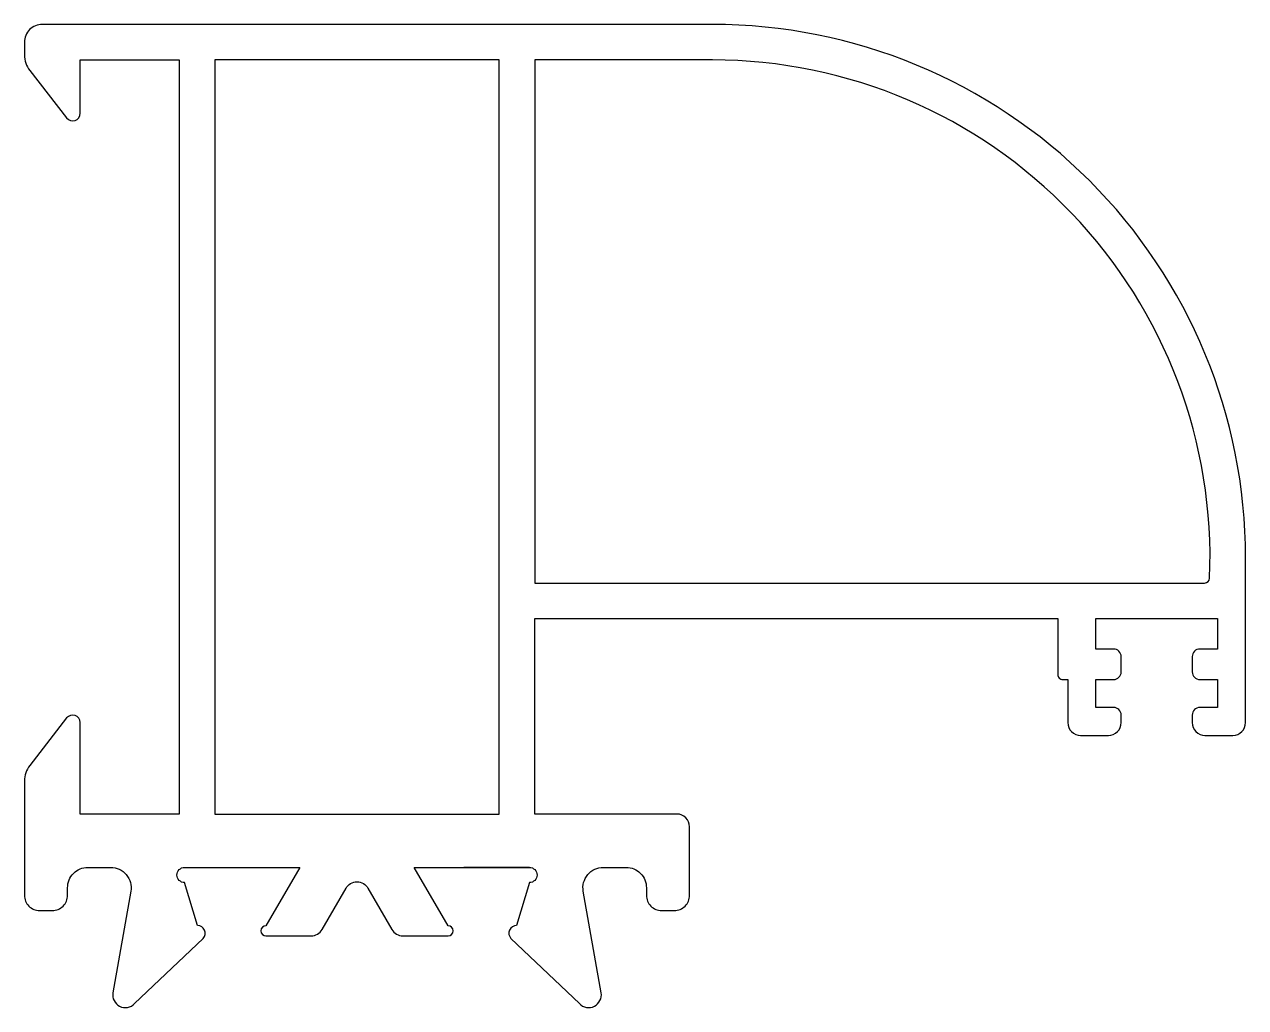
# Model space of a CAD drawing. Extents: x 142.7 to 190.8, y 199 to 237.7.
import ezdxf

# ---------------------------------------------------------------- set-up
doc = ezdxf.new("R2010")
doc.units = 0
doc.layers.get('0').update_dxf_attribs({"linetype": 'CONTINUOUS'})

msp = doc.modelspace()

# ---------------------------------------------------------------- linework, layer by layer
for points in [[(160.057, 204.473), (162.635, 204.473, -1), (162.635, 203.873), (162.129, 202.183, 0.660423), (161.908, 201.677), (164.604, 199.109, 0.745119), (165.461, 199.539), (164.757, 203.534, -0.466308), (165.544, 204.473), (166.444, 204.473, -0.414214), (167.244, 203.673), (167.244, 203.373, 0.414214), (167.844, 202.773), (168.344, 202.773, 0.414214), (168.944, 203.373), (168.944, 206.073, 0.414214), (168.444, 206.573), (162.844, 206.573), (162.844, 214.273), (183.444, 214.273), (183.444, 212.073, 0.414214), (183.644, 211.873), (183.844, 211.873), (183.844, 210.173, 0.414214), (184.344, 209.673), (185.444, 209.673, 0.414214), (185.944, 210.173), (185.944, 210.473, 0.414214), (185.644, 210.773), (184.944, 210.773), (184.944, 211.873), (185.644, 211.873, 0.414214), (185.944, 212.173), (185.944, 212.773, 0.414214), (185.644, 213.073), (184.944, 213.073), (184.944, 214.273), (189.744, 214.273), (189.744, 213.073), (189.044, 213.073, 0.414214), (188.744, 212.773), (188.744, 212.173, 0.414214), (189.044, 211.873), (189.744, 211.873), (189.744, 210.773), (189.044, 210.773, 0.414214), (188.744, 210.473), (188.744, 210.173, 0.414214), (189.244, 209.673), (190.344, 209.673, 0.414214), (190.844, 210.173), (190.844, 216.673, 0.414214), (169.844, 237.673), (143.444, 237.673, 0.414214), (142.744, 236.973), (142.744, 236.473, 0.166603), (142.955, 235.859), (144.407, 233.989, 0.714379), (144.944, 234.173), (144.944, 236.273), (148.844, 236.273), (148.844, 206.573), (144.944, 206.573), (144.944, 210.173, 0.714379), (144.407, 210.357), (142.955, 208.486, 0.166603), (142.744, 207.873), (142.744, 203.373, 0.414214), (143.344, 202.773), (143.844, 202.773, 0.414214), (144.444, 203.373), (144.444, 203.673, -0.414214), (145.244, 204.473), (146.144, 204.473, -0.466308), (146.932, 203.534), (146.228, 199.539, 0.745119), (147.084, 199.109), (149.781, 201.677, 0.660423), (149.56, 202.183), (149.054, 203.873, -1), (149.054, 204.473), (153.587, 204.473), (152.259, 202.173, 1), (152.259, 201.773), (154.037, 201.773, 0.267949), (154.47, 202.023), (155.411, 203.654, -0.57735), (156.277, 203.654), (157.219, 202.023, 0.267949), (157.652, 201.773), (159.43, 201.773, 1), (159.43, 202.173), (158.102, 204.473), (162.635, 204.473)], [(189.228, 215.673, 0.402183), (189.428, 215.864, 0.426347), (169.844, 236.273), (162.844, 236.273), (162.844, 215.673)]]:
    msp.add_lwpolyline(points, format="xyb", close=True)
msp.add_lwpolyline([(161.444, 206.573), (161.444, 236.273), (150.244, 236.273), (150.244, 206.573)], close=True)

doc.saveas('drawing.dxf')
